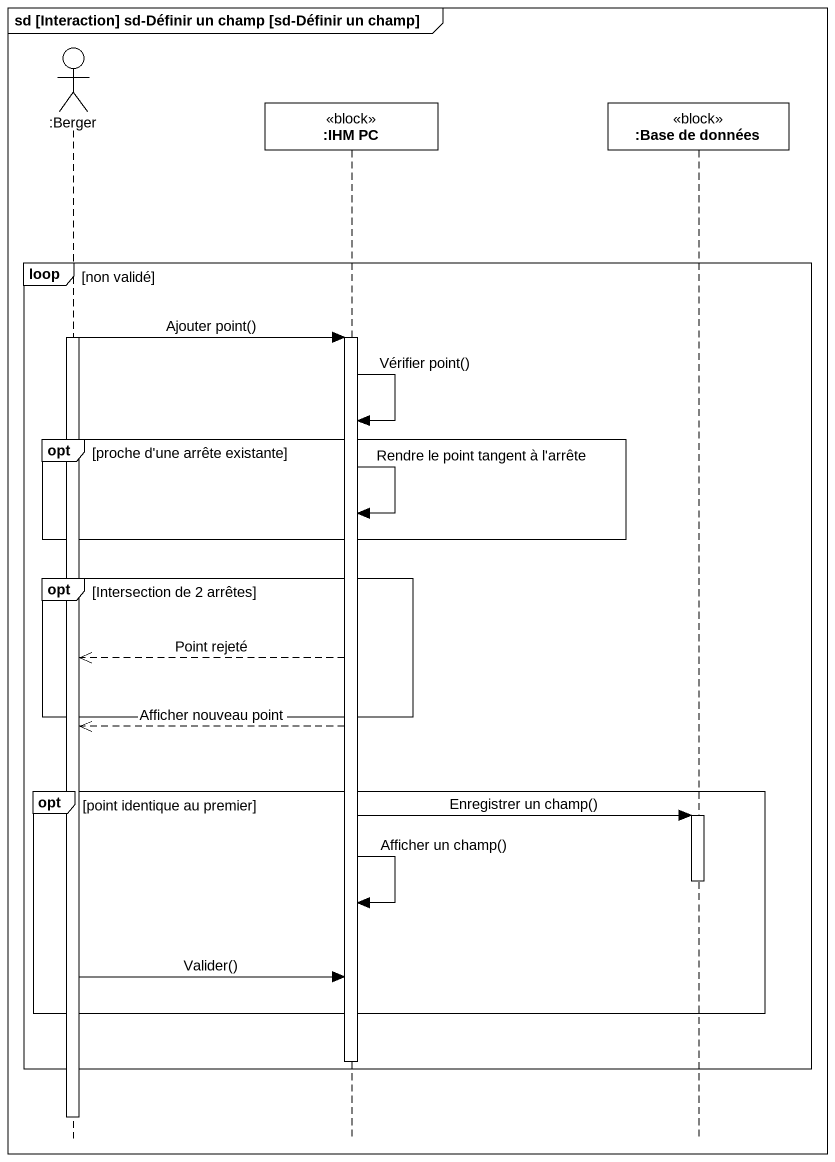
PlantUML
@startuml
mainframe sd [Interaction] sd-Définir un champ [sd-Définir un champ]
hide footbox
actor ":Berger" as Berger
participant ":IHM PC" as IHM_PC <<block>>
participant ":Base de données" as Base_de_données <<block>>

loop non validé
  activate Berger
  Berger -> IHM_PC : Ajouter point()
  activate IHM_PC
  IHM_PC -> IHM_PC : Vérifier point()
  opt proche d'une arrête existante
    IHM_PC -> IHM_PC : Rendre le point tangent à l'arrête
  end
  opt Intersection de 2 arrêtes
    IHM_PC -->> Berger : Point rejeté
  end
  IHM_PC -->> Berger : Afficher nouveau point
  opt point identique au premier
    IHM_PC -> Base_de_données : Enregistrer un champ()
    activate Base_de_données
    deactivate Base_de_données
    IHM_PC -> IHM_PC : Afficher un champ()
    Berger -> IHM_PC : Valider()
  end
  deactivate IHM_PC
end
deactivate Berger
@enduml
